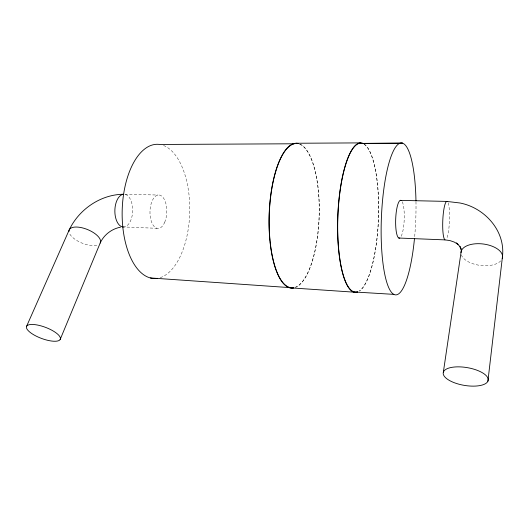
<?xml version="1.0" encoding="UTF-8"?>
<svg xmlns="http://www.w3.org/2000/svg" width="529" height="529" viewBox="0 0 529 529"><rect width="100%" height="100%" fill="white"/><g stroke="black" fill="none" stroke-linecap="round" stroke-linejoin="round"><path stroke-width="0.4" stroke-dasharray="2.65 1.98" d="M124.904 194.288L158.006 195.022M122.404 226.915L157.053 228.303M300.095 144.106A72.46 25.042 -88.1 0 1 319.172 217.088A72.46 25.042 -88.1 0 1 294.944 287.624M364.091 143.967A74.807 20.386 -87.9 0 1 378.559 216.996A74.807 20.386 -87.9 0 1 359.456 291.102M364.071 144.245A74.523 20.307 -87.9 0 1 378.493 216.996A74.523 20.307 -87.9 0 1 359.456 290.824M299.44 144.113A72.182 24.942 -88.1 0 1 319.152 215.184A72.182 24.942 -88.1 0 1 295.612 287.108M415.973 201.582A75.997 17.206 -87.8 0 1 414.564 237.739M163.527 145.501A67.13 33.796 -88.6 0 1 189.732 212.837A67.13 33.796 -88.6 0 1 159.765 277.785M402.252 201.774A18.932 4.272 -87.8 0 1 404.222 219.482A18.932 4.272 -87.8 0 1 400.85 236.873M448.129 202.819A19.355 3.346 -87.6 0 1 449.465 220.897A19.355 3.346 -87.6 0 1 446.621 238.685M125.433 194.421A16.419 8.894 -88.8 0 1 132.647 210.998A16.419 8.894 -88.8 0 1 124.546 226.928M500.751 260.87A20.915 10.811 7 0 1 478.447 265.141A20.915 10.811 7 0 1 461.096 253.96M96.761 245.251A16.835 7.313 22.2 0 1 81.42 242.851A16.835 7.313 22.2 0 1 69.577 233.639M164.704 222.286A16.736 8.404 -88.6 0 0 160.029 195.188A16.736 8.404 -88.6 0 0 150.415 217.624A16.736 8.404 -88.6 0 0 164.704 222.286"/><path stroke-width="0.79" d="M487.903 381.191A22.787 8.993 9.6 0 0 457.856 366.848A22.787 8.993 9.6 0 0 451.349 381.462A22.787 8.993 9.6 0 0 487.903 381.191L502.55 255.891C505.162 230.247 484.233 207.56 459.827 202.971L446.602 201.404L400.288 200.379M443.348 372.204L461.189 251.368M60.134 339.558A18.059 5.892 20.6 0 0 37.797 325.104A18.059 5.892 20.6 0 0 32.289 333.905A18.059 5.892 20.6 0 0 60.134 339.558L100.179 243.062C103.829 234.876 111.705 228.845 120.48 227.192M26.576 326.34L69.253 229.811C79 209.398 100.47 194.56 123.29 194.255A16.419 8.894 -88.8 0 0 114.859 211.567A16.419 8.894 -88.8 0 0 123.839 227.027M295.903 143.253L360.381 142.896M398.787 238.03L444.988 239.888L449.782 240.536L454.213 242.051L458.074 244.378L456.375 242.97L459.225 245.767L461.209 249.086M354.364 291.982L393.874 294.369M289.826 287.809L353.888 292.147M150.381 277.943L290.408 287.657M460.944 248.478L460.157 246.653L461.136 250.23M293.562 287.968A72.46 25.042 -88.1 0 1 269.129 215.111A72.46 25.042 -88.1 0 1 298.158 143.452M357.538 292.081A74.807 20.386 -87.9 0 1 337.786 216.328A74.807 20.386 -87.9 0 1 363.297 143.518M357.551 291.796A74.523 20.307 -87.9 0 1 337.687 224.236A74.523 20.307 -87.9 0 1 358.986 143.432L402.662 143.174L362.206 143.392A74.523 20.307 -87.9 0 0 359.799 143.247M293.535 287.703A72.182 24.942 -88.1 0 1 270.121 241.442M270.041 240.629A72.182 24.942 -88.1 0 1 269.42 210.859M269.512 209.219A72.182 24.942 -88.1 0 1 282.109 155.599M282.473 154.951A72.182 24.942 -88.1 0 1 294.203 143.776L159.652 144.47A67.13 33.796 -88.6 0 0 122.159 211.547A67.13 33.796 -88.6 0 0 157.444 278.307M414.485 238.519A75.997 17.206 -87.8 0 1 386.329 280.82A75.997 17.206 -87.8 0 1 391.202 156.095A75.997 17.206 -87.8 0 1 415.959 200.789M399.818 237.99A18.932 4.272 -87.8 0 1 395.692 218.98A18.932 4.272 -87.8 0 1 401.313 200.537M444.988 239.888A19.355 3.346 -87.6 0 1 442.912 218.12A19.355 3.346 -87.6 0 1 447.402 201.562M460.99 252.65A20.915 10.811 7 0 1 483.87 244.081A20.915 10.811 7 0 1 502.246 258.496M68.955 231.59A16.835 7.313 22.2 0 1 86.273 229.064A16.835 7.313 22.2 0 1 100.179 243.062"/></g></svg>
